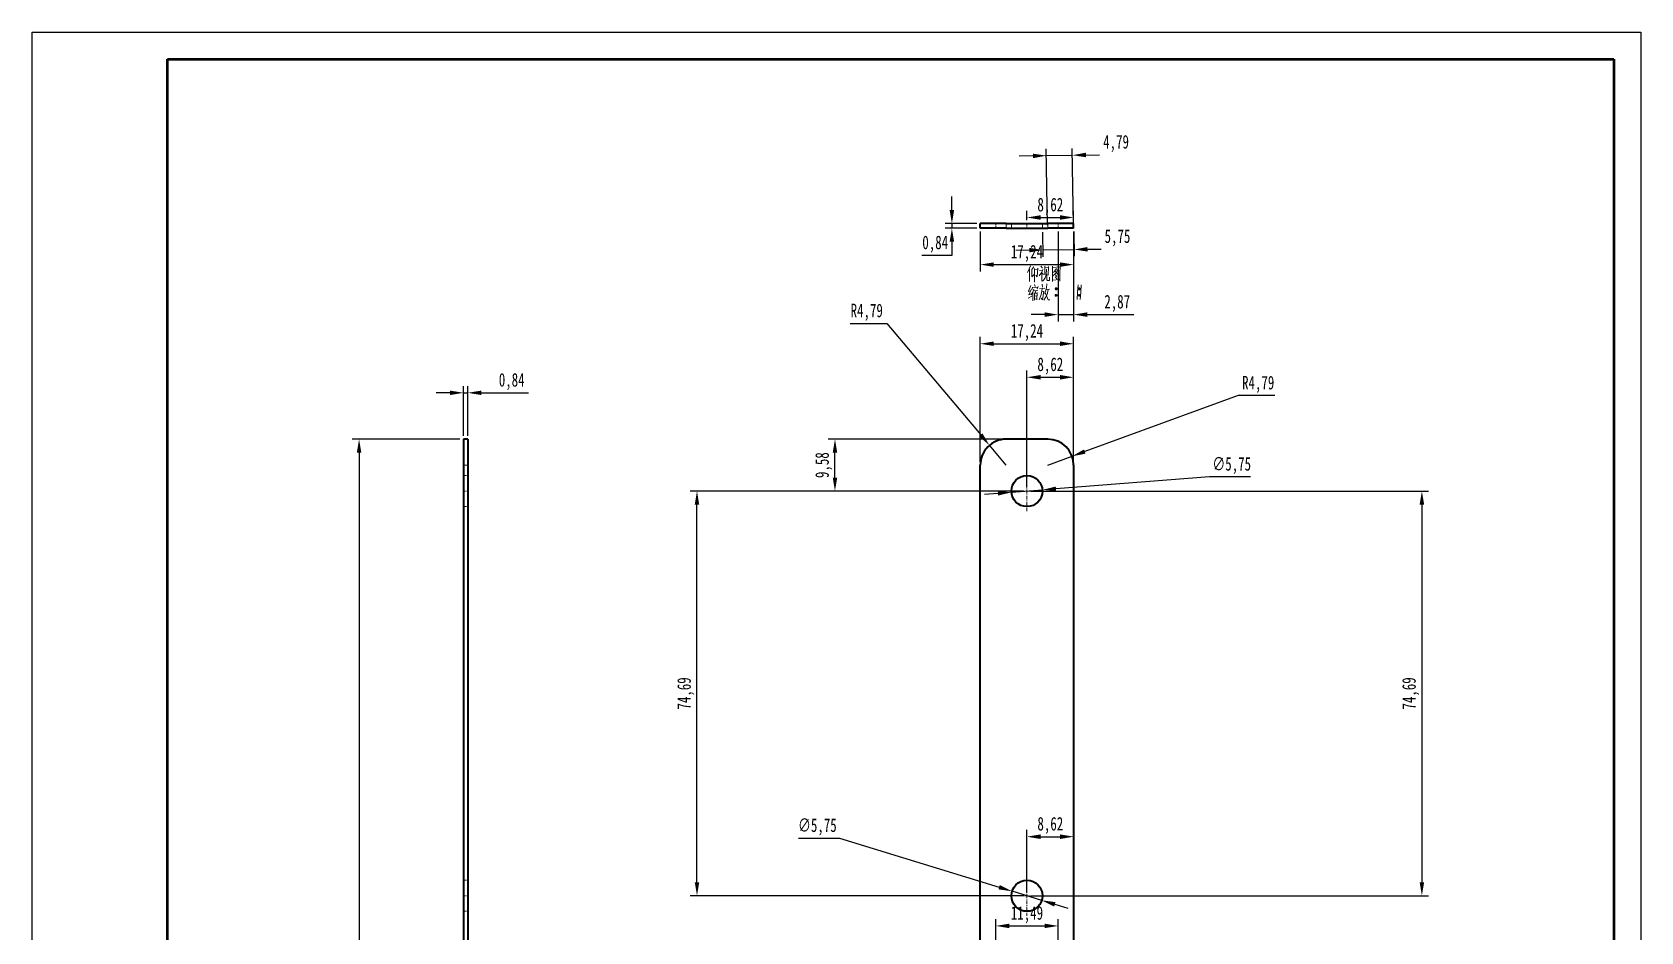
# Model space of a CAD drawing. Header units: millimetres. Extents: x 1050 to 2021, y 766 to 1186.
# Drawn here: x 1723.6 to 2020.6, y 1019.6 to 1185.6 of the extents above; entities that cross this region are included whole.
import ezdxf

# ---------------------------------------------------------------- set-up
doc = ezdxf.new("R2010")
doc.units = ezdxf.units.MM
doc.header["$LTSCALE"] = 0.3
for name, pattern in [('CENTER', [50.8, 31.75, -6.35, 6.35, -6.35]), ('DASHDOT', [18.5, 12, -3, 0.5, -3]), ('DASHED', [19.05, 12.7, -6.35])]:
    doc.linetypes.add(name, pattern=pattern)
for name, color, linetype, lineweight in [('尺寸线', 3, 'Continuous', 25), ('粗实线', 7, 'Continuous', 50), ('细点画线', 1, 'CENTER', 25), ('虚线', 2, 'DASHED', 25)]:
    doc.layers.add(name, color=color, linetype=linetype, lineweight=lineweight)
doc.styles.add('NUT Standard', font='simfang.ttf', dxfattribs={"width": 0.7, "height": 2.5})
doc.dimstyles.new('NUT Standard', dxfattribs={"dimtxt": 2.5, "dimasz": 2.5, "dimexe": 1.25, "dimexo": 0.625, "dimtad": 1, "dimtoh": 1, "dimtxsty": 'NUT Standard', "dimcen": 2.5, "dimadec": 0, "dimazin": 0, "dimtfac": 1, "dimtmove": 0, "dimatfit": 3, "dimfxl": 1, "dimarcsym": 0})

# ---------------------------------------------------------------- blocks, each defined once
blk = doc.blocks.new('*D6')
at = {"layer": 'Defpoints', "color": 0, "transparency": 16777216}
for p in [(1893.36, 1149.43), (1898.6, 1150.28), (1898.6, 1149.43)]:
    blk.add_point(p, dxfattribs=at)
at = {"layer": '尺寸线', "color": 0, "lineweight": -2, "transparency": 16777216}
for p, q in [((1893.36, 1152.78), (1893.36, 1155.28)), ((1897.98, 1150.28), (1892.11, 1150.28)), ((1897.98, 1149.43), (1892.11, 1149.43)), ((1893.36, 1150.28), (1893.36, 1149.43)), ((1893.36, 1146.93), (1893.36, 1144.43)), ((1893.36, 1144.43), (1887.82, 1144.43))]:
    blk.add_line(p, q, dxfattribs=at)
at = {"layer": '尺寸线', "color": 0, "transparency": 16777216}
for points in [[(1892.94, 1152.78), (1893.77, 1152.78), (1893.36, 1150.28)], [(1892.94, 1146.93), (1893.77, 1146.93), (1893.36, 1149.43)]]:
    blk.add_solid(points, dxfattribs=at)
at = {"layer": '尺寸线', "color": 0, "transparency": 16777216, "insert": (1890.28, 1146.5), "char_height": 2.5, "attachment_point": 5, "style": 'NUT Standard'}
blk.add_mtext('0,84', dxfattribs=at)
blk = doc.blocks.new('*D7')
at = {"layer": 'Defpoints', "color": 0, "transparency": 16777216}
for p in [(1907.22, 1150.28), (1915.84, 1151.42), (1915.84, 1150.28)]:
    blk.add_point(p, dxfattribs=at)
at = {"layer": '尺寸线', "color": 0, "lineweight": -2, "transparency": 16777216}
for p, q in [((1907.22, 1150.9), (1907.22, 1152.67)), ((1915.84, 1150.9), (1915.84, 1152.67)), ((1909.72, 1151.42), (1913.34, 1151.42))]:
    blk.add_line(p, q, dxfattribs=at)
at = {"layer": '尺寸线', "color": 0, "transparency": 16777216}
for points in [[(1909.72, 1151.83), (1909.72, 1151), (1907.22, 1151.42)], [(1913.34, 1151.83), (1913.34, 1151), (1915.84, 1151.42)]]:
    blk.add_solid(points, dxfattribs=at)
at = {"layer": '尺寸线', "color": 0, "transparency": 16777216, "insert": (1911.53, 1153.48), "char_height": 2.5, "attachment_point": 5, "style": 'NUT Standard'}
blk.add_mtext('8,62', dxfattribs=at)
blk = doc.blocks.new('*D8')
at = {"layer": 'Defpoints', "color": 0, "transparency": 16777216}
for p in [(1898.6, 1149.43), (1915.84, 1149.43), (1915.84, 1142.72)]:
    blk.add_point(p, dxfattribs=at)
at = {"layer": '尺寸线', "color": 0, "lineweight": -2, "transparency": 16777216}
for p, q in [((1898.6, 1148.81), (1898.6, 1141.47)), ((1915.84, 1148.81), (1915.84, 1141.47)), ((1901.1, 1142.72), (1913.34, 1142.72))]:
    blk.add_line(p, q, dxfattribs=at)
at = {"layer": '尺寸线', "color": 0, "transparency": 16777216}
for points in [[(1901.1, 1143.13), (1901.1, 1142.3), (1898.6, 1142.72)], [(1913.34, 1143.13), (1913.34, 1142.3), (1915.84, 1142.72)]]:
    blk.add_solid(points, dxfattribs=at)
at = {"layer": '尺寸线', "color": 0, "transparency": 16777216, "insert": (1907.22, 1144.78), "char_height": 2.5, "attachment_point": 5, "style": 'NUT Standard'}
blk.add_mtext('17,24', dxfattribs=at)
blk = doc.blocks.new('*D9')
at = {"layer": 'Defpoints', "color": 0, "transparency": 16777216}
for p in [(1915.84, 1149.43), (1910.09, 1149.35), (1915.9, 1145.51)]:
    blk.add_point(p, dxfattribs=at)
at = {"layer": '尺寸线', "color": 0, "lineweight": -2, "transparency": 16777216}
for p, q in [((1910.1, 1148.72), (1910.17, 1144.17)), ((1915.85, 1148.81), (1915.91, 1144.26)), ((1907.65, 1145.39), (1905.15, 1145.35)), ((1910.15, 1145.42), (1915.9, 1145.51)), ((1918.4, 1145.54), (1920.9, 1145.58))]:
    blk.add_line(p, q, dxfattribs=at)
at = {"layer": '尺寸线', "color": 0, "transparency": 16777216}
for points in [[(1907.64, 1145.8), (1907.66, 1144.97), (1910.15, 1145.42)], [(1918.39, 1145.96), (1918.4, 1145.13), (1915.9, 1145.51)]]:
    blk.add_solid(points, dxfattribs=at)
at = {"layer": '尺寸线', "color": 0, "transparency": 16777216, "insert": (1923.93, 1147.65), "char_height": 2.5, "attachment_point": 5, "style": 'NUT Standard'}
blk.add_mtext('5,75', dxfattribs=at)
blk = doc.blocks.new('*D10')
at = {"layer": 'Defpoints', "color": 0, "transparency": 16777216}
for p in [(1915.6, 1162.91), (1915.84, 1149.43), (1911.05, 1149.35)]:
    blk.add_point(p, dxfattribs=at)
at = {"layer": '尺寸线', "color": 0, "lineweight": -2, "transparency": 16777216}
for p, q in [((1908.31, 1162.78), (1905.81, 1162.74)), ((1911.04, 1149.97), (1910.79, 1164.08)), ((1910.81, 1162.83), (1915.6, 1162.91)), ((1915.83, 1150.06), (1915.58, 1164.16)), ((1918.1, 1162.95), (1920.6, 1163))]:
    blk.add_line(p, q, dxfattribs=at)
at = {"layer": '尺寸线', "color": 0, "transparency": 16777216}
for points in [[(1908.31, 1163.2), (1908.32, 1162.36), (1910.81, 1162.83)], [(1918.09, 1163.37), (1918.11, 1162.54), (1915.6, 1162.91)]]:
    blk.add_solid(points, dxfattribs=at)
at = {"layer": '尺寸线', "color": 0, "transparency": 16777216, "insert": (1923.67, 1165.07), "char_height": 2.5, "attachment_point": 5, "style": 'NUT Standard'}
blk.add_mtext('4,79', dxfattribs=at)
blk = doc.blocks.new('*D11')
at = {"layer": 'Defpoints', "color": 0, "transparency": 16777216}
for p in [(1912.97, 1149.43), (1915.84, 1149.43), (1915.84, 1133.49)]:
    blk.add_point(p, dxfattribs=at)
at = {"layer": '尺寸线', "color": 0, "lineweight": -2, "transparency": 16777216}
for p, q in [((1912.97, 1148.81), (1912.97, 1132.24)), ((1915.84, 1148.81), (1915.84, 1132.24)), ((1910.47, 1133.49), (1907.97, 1133.49)), ((1912.97, 1133.49), (1915.84, 1133.49)), ((1918.34, 1133.49), (1926.93, 1133.49))]:
    blk.add_line(p, q, dxfattribs=at)
at = {"layer": '尺寸线', "color": 0, "transparency": 16777216}
for points in [[(1910.47, 1133.91), (1910.47, 1133.07), (1912.97, 1133.49)], [(1918.34, 1133.91), (1918.34, 1133.07), (1915.84, 1133.49)]]:
    blk.add_solid(points, dxfattribs=at)
at = {"layer": '尺寸线', "color": 0, "transparency": 16777216, "insert": (1923.88, 1135.56), "char_height": 2.5, "attachment_point": 5, "style": 'NUT Standard'}
blk.add_mtext('2,87', dxfattribs=at)
blk = doc.blocks.new('*D12')
at = {"layer": 'Defpoints', "color": 0, "transparency": 16777216}
for p in [(1904.36, 1100.7), (1910.08, 1101.14)]:
    blk.add_point(p, dxfattribs=at)
at = {"layer": '尺寸线', "color": 0, "lineweight": -2, "transparency": 16777216}
for p, q in [((1940.95, 1103.53), (1912.58, 1101.34)), ((1948.46, 1103.53), (1940.95, 1103.53)), ((1901.86, 1100.5), (1899.37, 1100.31)), ((1904.36, 1100.7), (1910.08, 1101.14))]:
    blk.add_line(p, q, dxfattribs=at)
at = {"layer": '尺寸线', "color": 0, "transparency": 16777216}
for points in [[(1901.83, 1100.92), (1901.9, 1100.09), (1904.36, 1100.7)], [(1912.54, 1101.75), (1912.61, 1100.92), (1910.08, 1101.14)]]:
    blk.add_solid(points, dxfattribs=at)
at = {"layer": '尺寸线', "color": 0, "transparency": 16777216, "insert": (1945.02, 1105.62), "char_height": 2.5, "attachment_point": 5, "style": 'NUT Standard'}
blk.add_mtext('∅5,75', dxfattribs=at)
blk = doc.blocks.new('*D13')
at = {"layer": 'Defpoints', "color": 0, "transparency": 16777216}
for p in [(1904.47, 1027.07), (1909.97, 1025.38)]:
    blk.add_point(p, dxfattribs=at)
at = {"layer": '尺寸线', "color": 0, "lineweight": -2, "transparency": 16777216}
for p, q in [((1865.07, 1036.85), (1872.59, 1036.85)), ((1872.59, 1036.85), (1902.08, 1027.8)), ((1909.97, 1025.38), (1904.47, 1027.07)), ((1912.36, 1024.65), (1914.75, 1023.92))]:
    blk.add_line(p, q, dxfattribs=at)
at = {"layer": '尺寸线', "color": 0, "transparency": 16777216}
for points in [[(1902.21, 1028.2), (1901.96, 1027.4), (1904.47, 1027.07)], [(1912.48, 1025.05), (1912.23, 1024.25), (1909.97, 1025.38)]]:
    blk.add_solid(points, dxfattribs=at)
at = {"layer": '尺寸线', "color": 0, "transparency": 16777216, "insert": (1868.52, 1038.93), "char_height": 2.5, "attachment_point": 5, "style": 'NUT Standard'}
blk.add_mtext('∅5,75', dxfattribs=at)
blk = doc.blocks.new('*D14')
at = {"layer": 'Defpoints', "color": 0, "transparency": 16777216}
for p in [(1871.77, 1110.5), (1907.22, 1110.5), (1907.22, 1100.92)]:
    blk.add_point(p, dxfattribs=at)
at = {"layer": '尺寸线', "color": 0, "lineweight": -2, "transparency": 16777216}
for p, q in [((1906.6, 1110.5), (1870.52, 1110.5)), ((1871.77, 1103.42), (1871.77, 1108)), ((1906.6, 1100.92), (1870.52, 1100.92))]:
    blk.add_line(p, q, dxfattribs=at)
at = {"layer": '尺寸线', "color": 0, "transparency": 16777216}
for points in [[(1871.36, 1108), (1872.19, 1108), (1871.77, 1110.5)], [(1871.36, 1103.42), (1872.19, 1103.42), (1871.77, 1100.92)]]:
    blk.add_solid(points, dxfattribs=at)
at = {"layer": '尺寸线', "color": 0, "transparency": 16777216, "insert": (1869.71, 1105.71), "char_height": 2.5, "attachment_point": 5, "rotation": 90, "style": 'NUT Standard'}
blk.add_mtext('9,58', dxfattribs=at)
blk = doc.blocks.new('*D15')
at = {"layer": 'Defpoints', "color": 0, "transparency": 16777216}
for p in [(1915.84, 1121.93), (1907.22, 1100.92), (1915.84, 1100.92)]:
    blk.add_point(p, dxfattribs=at)
at = {"layer": '尺寸线', "color": 0, "lineweight": -2, "transparency": 16777216}
for p, q in [((1907.22, 1101.55), (1907.22, 1123.18)), ((1915.84, 1101.55), (1915.84, 1123.18)), ((1909.72, 1121.93), (1913.34, 1121.93))]:
    blk.add_line(p, q, dxfattribs=at)
at = {"layer": '尺寸线', "color": 0, "transparency": 16777216}
for points in [[(1909.72, 1122.34), (1909.72, 1121.51), (1907.22, 1121.93)], [(1913.34, 1122.34), (1913.34, 1121.51), (1915.84, 1121.93)]]:
    blk.add_solid(points, dxfattribs=at)
at = {"layer": '尺寸线', "color": 0, "transparency": 16777216, "insert": (1911.53, 1124), "char_height": 2.5, "attachment_point": 5, "style": 'NUT Standard'}
blk.add_mtext('8,62', dxfattribs=at)
blk = doc.blocks.new('*D16')
at = {"layer": 'Defpoints', "color": 0, "transparency": 16777216}
for p in [(1915.84, 1128.11), (1898.6, 1105.71), (1915.84, 1105.71)]:
    blk.add_point(p, dxfattribs=at)
at = {"layer": '尺寸线', "color": 0, "lineweight": -2, "transparency": 16777216}
for p, q in [((1898.6, 1106.33), (1898.6, 1129.36)), ((1915.84, 1106.33), (1915.84, 1129.36)), ((1901.1, 1128.11), (1913.34, 1128.11))]:
    blk.add_line(p, q, dxfattribs=at)
at = {"layer": '尺寸线', "color": 0, "transparency": 16777216}
for points in [[(1901.1, 1128.53), (1901.1, 1127.7), (1898.6, 1128.11)], [(1913.34, 1128.53), (1913.34, 1127.7), (1915.84, 1128.11)]]:
    blk.add_solid(points, dxfattribs=at)
at = {"layer": '尺寸线', "color": 0, "transparency": 16777216, "insert": (1907.22, 1130.18), "char_height": 2.5, "attachment_point": 5, "style": 'NUT Standard'}
blk.add_mtext('17,24', dxfattribs=at)
blk = doc.blocks.new('*D18')
at = {"layer": 'Defpoints', "color": 0, "transparency": 16777216}
for p in [(1915.84, 1037.13), (1907.22, 1026.23), (1915.84, 1026.23)]:
    blk.add_point(p, dxfattribs=at)
at = {"layer": '尺寸线', "color": 0, "lineweight": -2, "transparency": 16777216}
for p, q in [((1907.22, 1026.85), (1907.22, 1038.38)), ((1909.72, 1037.13), (1913.34, 1037.13)), ((1915.84, 1026.85), (1915.84, 1038.38))]:
    blk.add_line(p, q, dxfattribs=at)
at = {"layer": '尺寸线', "color": 0, "transparency": 16777216}
for points in [[(1909.72, 1037.55), (1909.72, 1036.71), (1907.22, 1037.13)], [(1913.34, 1037.55), (1913.34, 1036.71), (1915.84, 1037.13)]]:
    blk.add_solid(points, dxfattribs=at)
at = {"layer": '尺寸线', "color": 0, "transparency": 16777216, "insert": (1911.53, 1039.2), "char_height": 2.5, "attachment_point": 5, "style": 'NUT Standard'}
blk.add_mtext('8,62', dxfattribs=at)
blk = doc.blocks.new('*D19')
at = {"layer": 'Defpoints', "color": 0, "transparency": 16777216}
for p in [(1846.3, 1100.92), (1907.22, 1100.92), (1907.22, 1026.23)]:
    blk.add_point(p, dxfattribs=at)
at = {"layer": '尺寸线', "color": 0, "lineweight": -2, "transparency": 16777216}
for p, q in [((1906.6, 1100.92), (1845.05, 1100.92)), ((1846.3, 1028.73), (1846.3, 1098.42)), ((1906.6, 1026.23), (1845.05, 1026.23))]:
    blk.add_line(p, q, dxfattribs=at)
at = {"layer": '尺寸线', "color": 0, "transparency": 16777216}
for points in [[(1845.88, 1098.42), (1846.71, 1098.42), (1846.3, 1100.92)], [(1845.88, 1028.73), (1846.71, 1028.73), (1846.3, 1026.23)]]:
    blk.add_solid(points, dxfattribs=at)
at = {"layer": '尺寸线', "color": 0, "transparency": 16777216, "insert": (1844.23, 1063.57), "char_height": 2.5, "attachment_point": 5, "rotation": 90, "style": 'NUT Standard'}
blk.add_mtext('74,69', dxfattribs=at)
blk = doc.blocks.new('*D24')
at = {"layer": 'Defpoints', "color": 0, "transparency": 16777216}
for p in [(1912.97, 1020.66), (1901.47, 1013.78), (1912.97, 1013.78)]:
    blk.add_point(p, dxfattribs=at)
at = {"layer": '尺寸线', "color": 0, "lineweight": -2, "transparency": 16777216}
for p, q in [((1901.47, 1014.4), (1901.47, 1021.91)), ((1912.97, 1014.4), (1912.97, 1021.91)), ((1903.97, 1020.66), (1910.47, 1020.66))]:
    blk.add_line(p, q, dxfattribs=at)
at = {"layer": '尺寸线', "color": 0, "transparency": 16777216}
for points in [[(1903.97, 1021.08), (1903.97, 1020.25), (1901.47, 1020.66)], [(1910.47, 1021.08), (1910.47, 1020.25), (1912.97, 1020.66)]]:
    blk.add_solid(points, dxfattribs=at)
at = {"layer": '尺寸线', "color": 0, "transparency": 16777216, "insert": (1907.22, 1022.73), "char_height": 2.5, "attachment_point": 5, "style": 'NUT Standard'}
blk.add_mtext('11,49', dxfattribs=at)
blk = doc.blocks.new('*D35')
at = {"layer": 'Defpoints', "color": 0, "transparency": 16777216}
for p in [(1907.22, 1100.92), (1907.22, 1026.23), (1980.13, 1026.23)]:
    blk.add_point(p, dxfattribs=at)
at = {"layer": '尺寸线', "color": 0, "lineweight": -2, "transparency": 16777216}
for p, q in [((1907.85, 1100.92), (1981.38, 1100.92)), ((1980.13, 1098.42), (1980.13, 1028.73)), ((1907.85, 1026.23), (1981.38, 1026.23))]:
    blk.add_line(p, q, dxfattribs=at)
at = {"layer": '尺寸线', "color": 0, "transparency": 16777216}
for points in [[(1979.72, 1098.42), (1980.55, 1098.42), (1980.13, 1100.92)], [(1979.72, 1028.73), (1980.55, 1028.73), (1980.13, 1026.23)]]:
    blk.add_solid(points, dxfattribs=at)
at = {"layer": '尺寸线', "color": 0, "transparency": 16777216, "insert": (1978.07, 1063.57), "char_height": 2.5, "attachment_point": 5, "rotation": 90, "style": 'NUT Standard'}
blk.add_mtext('74,69', dxfattribs=at)
blk = doc.blocks.new('*D36')
at = {"layer": 'Defpoints', "color": 0, "transparency": 16777216}
for p in [(1804.01, 1119.06), (1803.17, 1110.5), (1804.01, 1110.5)]:
    blk.add_point(p, dxfattribs=at)
at = {"layer": '尺寸线', "color": 0, "lineweight": -2, "transparency": 16777216}
for p, q in [((1803.17, 1111.12), (1803.17, 1120.31)), ((1804.01, 1111.12), (1804.01, 1120.31)), ((1800.67, 1119.06), (1798.17, 1119.06)), ((1803.17, 1119.06), (1804.01, 1119.06)), ((1806.51, 1119.06), (1815.17, 1119.06))]:
    blk.add_line(p, q, dxfattribs=at)
at = {"layer": '尺寸线', "color": 0, "transparency": 16777216}
for points in [[(1800.67, 1119.47), (1800.67, 1118.64), (1803.17, 1119.06)], [(1806.51, 1119.47), (1806.51, 1118.64), (1804.01, 1119.06)]]:
    blk.add_solid(points, dxfattribs=at)
at = {"layer": '尺寸线', "color": 0, "transparency": 16777216, "insert": (1812.09, 1121.13), "char_height": 2.5, "attachment_point": 5, "style": 'NUT Standard'}
blk.add_mtext('0,84', dxfattribs=at)
blk = doc.blocks.new('*D37')
at = {"layer": 'Defpoints', "color": 0, "transparency": 16777216}
for p in [(1803.17, 1110.5), (1783.91, 855.32), (1803.17, 855.32)]:
    blk.add_point(p, dxfattribs=at)
at = {"layer": '尺寸线', "color": 0, "lineweight": -2, "transparency": 16777216}
for p, q in [((1802.54, 1110.5), (1782.66, 1110.5)), ((1783.91, 1108), (1783.91, 857.82)), ((1802.54, 855.32), (1782.66, 855.32))]:
    blk.add_line(p, q, dxfattribs=at)
at = {"layer": '尺寸线', "color": 0, "transparency": 16777216}
for points in [[(1783.5, 1108), (1784.33, 1108), (1783.91, 1110.5)], [(1783.5, 857.82), (1784.33, 857.82), (1783.91, 855.32)]]:
    blk.add_solid(points, dxfattribs=at)
at = {"layer": '尺寸线', "color": 0, "transparency": 16777216, "insert": (1781.84, 982.91), "char_height": 2.5, "attachment_point": 5, "rotation": 90, "style": 'NUT Standard'}
blk.add_mtext('255,17', dxfattribs=at)
blk = doc.blocks.new('*D45')
at = {"layer": 'Defpoints', "color": 0, "transparency": 16777216}
for p in [(1911.05, 1105.71), (1915.55, 1107.35)]:
    blk.add_point(p, dxfattribs=at)
at = {"layer": '尺寸线', "color": 0, "lineweight": -2, "transparency": 16777216}
for p, q in [((1946.19, 1118.55), (1917.9, 1108.21)), ((1953, 1118.55), (1946.19, 1118.55)), ((1911.05, 1105.71), (1915.55, 1107.35))]:
    blk.add_line(p, q, dxfattribs=at)
at = {"layer": '尺寸线', "color": 0, "transparency": 16777216}
blk.add_solid([(1917.75, 1108.6), (1918.04, 1107.82), (1915.55, 1107.35)], dxfattribs=at)
at = {"layer": '尺寸线', "color": 0, "transparency": 16777216, "insert": (1949.91, 1120.61), "char_height": 2.5, "attachment_point": 5, "style": 'NUT Standard'}
blk.add_mtext('R4,79', dxfattribs=at)
blk = doc.blocks.new('*D46')
at = {"layer": 'Defpoints', "color": 0, "transparency": 16777216}
for p in [(1900.3, 1109.37), (1903.39, 1105.71)]:
    blk.add_point(p, dxfattribs=at)
at = {"layer": '尺寸线', "color": 0, "lineweight": -2, "transparency": 16777216}
for p, q in [((1874.55, 1131.86), (1881.35, 1131.86)), ((1881.35, 1131.86), (1898.69, 1111.28)), ((1903.39, 1105.71), (1900.3, 1109.37))]:
    blk.add_line(p, q, dxfattribs=at)
at = {"layer": '尺寸线', "color": 0, "transparency": 16777216}
blk.add_solid([(1899.01, 1111.55), (1898.38, 1111.01), (1900.3, 1109.37)], dxfattribs=at)
at = {"layer": '尺寸线', "color": 0, "transparency": 16777216, "insert": (1877.64, 1133.93), "char_height": 2.5, "attachment_point": 5, "style": 'NUT Standard'}
blk.add_mtext('R4,79', dxfattribs=at)

msp = doc.modelspace()

# ---------------------------------------------------------------- linework, layer by layer
for p, q in [((1723.555, 765.619), (1723.555, 1185.619)), ((1723.555, 1185.619), (2020.555, 1185.619)), ((2020.555, 1185.619), (2020.555, 765.619))]:
    msp.add_line(p, q)
at = {"color": 7, "lineweight": 35}
for p, q in [((1898.602, 1149.433), (1898.602, 1150.277)), ((1903.39, 1150.277), (1898.602, 1150.277)), ((1903.39, 1149.433), (1898.602, 1149.433)), ((1903.39, 1150.277), (1911.051, 1150.277)), ((1903.39, 1149.433), (1911.051, 1149.433)), ((1915.839, 1150.277), (1911.051, 1150.277)), ((1915.839, 1149.433), (1911.051, 1149.433)), ((1915.839, 1149.433), (1915.839, 1150.277)), ((1804.013, 1110.496), (1803.169, 1110.496)), ((1803.169, 1110.496), (1803.169, 1105.708)), ((1804.013, 1110.496), (1804.013, 1105.708)), ((1911.051, 1110.496), (1903.39, 1110.496)), ((1803.169, 1105.708), (1803.169, 860.109)), ((1804.013, 1105.708), (1804.013, 860.109)), ((1898.602, 860.109), (1898.602, 1105.708)), ((1915.839, 1105.708), (1915.839, 860.109))]:
    msp.add_line(p, q, dxfattribs=at)
at = {"color": 7, "linetype": 'DASHDOT', "lineweight": 13, "ltscale": 0.02646}
for p, q in [((1903.39, 1149.348), (1903.39, 1150.362)), ((1904.347, 1149.348), (1904.347, 1150.362)), ((1910.093, 1149.348), (1910.093, 1150.362)), ((1911.051, 1149.348), (1911.051, 1150.362))]:
    msp.add_line(p, q, dxfattribs=at)
at = {"color": 7, "linetype": 'DASHED', "lineweight": 13, "ltscale": 0.02205}
for p, q in [((1903.39, 1149.433), (1903.39, 1150.277)), ((1904.347, 1149.433), (1904.347, 1150.277)), ((1904.347, 1149.433), (1904.347, 1150.277)), ((1904.347, 1149.433), (1904.347, 1150.277)), ((1904.347, 1149.433), (1904.347, 1150.277)), ((1904.347, 1149.433), (1904.347, 1150.277)), ((1910.093, 1149.433), (1910.093, 1150.277)), ((1910.093, 1149.433), (1910.093, 1150.277)), ((1910.093, 1149.433), (1910.093, 1150.277)), ((1910.093, 1149.433), (1910.093, 1150.277)), ((1910.093, 1149.433), (1910.093, 1150.277)), ((1911.051, 1149.433), (1911.051, 1150.277)), ((1804.013, 1105.708), (1803.169, 1105.708)), ((1804.013, 1103.793), (1803.169, 1103.793)), ((1804.013, 1098.047), (1803.169, 1098.047)), ((1804.013, 1029.099), (1803.169, 1029.099)), ((1804.013, 1023.354), (1803.169, 1023.354))]:
    msp.add_line(p, q, dxfattribs=at)
at = {"color": 7, "linetype": 'DASHDOT', "lineweight": 13, "ltscale": 0.026476}
for p, q in [((1804.098, 1105.708), (1803.084, 1105.708)), ((1804.098, 1100.92), (1803.084, 1100.92)), ((1804.098, 1026.227), (1803.084, 1026.227))]:
    msp.add_line(p, q, dxfattribs=at)
at = {"color": 7, "lineweight": 13}
msp.add_line((1804.013, 1105.708), (1803.169, 1105.708), dxfattribs=at)
for points in [[(1907.89, 1142.495), (1907.321, 1141.255)], [(1907.689, 1139.579), (1907.689, 1140.752), (1907.689, 1141.958)], [(1908.091, 1141.824), (1908.494, 1142.327)], [(1908.091, 1141.958), (1908.091, 1140.45)], [(1908.091, 1140.45), (1908.594, 1140.953)], [(1908.628, 1141.992), (1908.628, 1140.752), (1908.628, 1139.478)], [(1908.628, 1141.791), (1909.131, 1141.858)], [(1909.097, 1140.45), (1908.829, 1140.785)], [(1909.097, 1140.45), (1909.198, 1142.093)], [(1910.136, 1141.824), (1909.968, 1141.355), (1909.499, 1140.651)], [(1909.533, 1141.623), (1910.069, 1141.69)], [(1909.801, 1142.461), (1910.069, 1142.059)], [(1909.968, 1141.355), (1909.968, 1139.646)], [(1909.968, 1141.188), (1910.27, 1140.886)], [(1910.538, 1142.428), (1910.538, 1140.819)], [(1911.175, 1142.26), (1910.538, 1142.193)], [(1910.739, 1140.852), (1910.572, 1140.249)], [(1910.84, 1141.858), (1910.739, 1140.852)], [(1910.873, 1139.914), (1910.873, 1140.953)], [(1911.108, 1140.752), (1911.175, 1142.361)], [(1911.912, 1142.461), (1911.912, 1141.054), (1911.912, 1139.612)], [(1911.912, 1142.428), (1911.912, 1141.087), (1911.912, 1139.746)], [(1913.32, 1142.294), (1911.912, 1142.16)], [(1911.979, 1140.618), (1912.449, 1141.02)], [(1912.65, 1142.026), (1912.113, 1141.255)], [(1912.415, 1141.489), (1913.085, 1140.785)], [(1912.449, 1141.69), (1912.884, 1141.757)], [(1912.449, 1141.02), (1912.65, 1141.288)], [(1912.516, 1140.819), (1912.75, 1140.551)], [(1912.65, 1141.288), (1912.985, 1141.891)], [(1913.085, 1140.785), (1913.253, 1140.819)], [(1913.287, 1139.78), (1913.287, 1141.087), (1913.32, 1142.428)], [(1907.857, 1137.903), (1907.455, 1137.769)], [(1907.924, 1138.875), (1907.488, 1137.836)], [(1907.991, 1138.138), (1907.555, 1137.166)], [(1908.293, 1137.635), (1907.991, 1137.166)], [(1908.226, 1138.573), (1908.125, 1138.037)], [(1908.226, 1138.439), (1909.231, 1138.573)], [(1908.46, 1138.171), (1908.293, 1137.635)], [(1908.326, 1137.702), (1908.326, 1136.06)], [(1908.527, 1137.903), (1909.198, 1138.004)], [(1908.594, 1139.043), (1908.762, 1138.674)], [(1908.829, 1137.937), (1908.762, 1137.4)], [(1909.131, 1137.568), (1909.063, 1136.227)], [(1909.265, 1138.674), (1909.131, 1138.238)], [(1910.002, 1138.305), (1909.901, 1137.434), (1909.801, 1137.032), (1909.499, 1136.194)], [(1909.533, 1138.238), (1910.538, 1138.372)], [(1910.304, 1137.836), (1910.203, 1137.032), (1910.069, 1136.227), (1909.868, 1136.495)], [(1909.935, 1137.668), (1910.304, 1137.735)], [(1910.002, 1139.11), (1910.103, 1138.573)], [(1910.069, 1139.646), (1910.337, 1139.914)], [(1910.337, 1139.914), (1910.572, 1140.249)], [(1910.672, 1137.836), (1910.505, 1137.3)], [(1910.605, 1137.601), (1911.141, 1136.227)], [(1910.806, 1138.439), (1910.672, 1137.836)], [(1910.739, 1138.071), (1911.41, 1138.205)], [(1910.873, 1139.143), (1910.806, 1138.439)], [(1911.007, 1139.813), (1910.873, 1139.914)], [(1911.141, 1138.138), (1910.94, 1137.233)], [(1911.41, 1139.813), (1911.007, 1139.813)], [(1911.41, 1140.417), (1911.41, 1139.813)], [(1911.912, 1139.847), (1913.22, 1139.947)], [(1912.415, 1140.45), (1912.75, 1140.082)], [(1912.415, 1138.272), (1912.784, 1138.272)], [(1912.449, 1138.372), (1912.75, 1138.372)], [(1912.449, 1138.138), (1912.75, 1138.138)], [(1913.287, 1139.679), (1913.287, 1139.78), (1913.22, 1139.947)], [(1916.672, 1138.976), (1916.571, 1137.635), (1916.471, 1136.294)], [(1916.672, 1138.272), (1917.04, 1138.272)], [(1916.705, 1138.372), (1917.007, 1138.372)], [(1916.705, 1138.138), (1917.007, 1138.138)], [(1917.241, 1138.976), (1917.141, 1137.635), (1917.04, 1136.294)], [(1907.421, 1136.529), (1908.091, 1136.897)], [(1907.522, 1137.166), (1908.025, 1137.333)], [(1908.594, 1137.501), (1908.628, 1136.16)], [(1908.594, 1137.4), (1909.097, 1137.467)], [(1908.628, 1136.864), (1908.996, 1136.931)], [(1909.063, 1136.395), (1908.661, 1136.328)], [(1910.672, 1136.629), (1910.304, 1136.127)], [(1910.94, 1137.233), (1910.672, 1136.629)], [(1911.141, 1136.227), (1911.443, 1136.227)], [(1912.415, 1137.065), (1912.784, 1137.065)], [(1912.449, 1137.166), (1912.75, 1137.166)], [(1912.449, 1136.931), (1912.75, 1136.931)], [(1916.672, 1137.065), (1917.04, 1137.065)], [(1916.705, 1137.166), (1917.007, 1137.166)], [(1916.705, 1136.931), (1917.007, 1136.931)]]:
    msp.add_lwpolyline(points, dxfattribs=at)
for points in [[(1912.516, 1138.071), (1912.683, 1138.071), (1912.784, 1138.171), (1912.784, 1138.339), (1912.683, 1138.439), (1912.516, 1138.439), (1912.415, 1138.339), (1912.415, 1138.171)], [(1916.772, 1138.071), (1916.94, 1138.071), (1917.04, 1138.171), (1917.04, 1138.339), (1916.94, 1138.439), (1916.772, 1138.439), (1916.672, 1138.339), (1916.672, 1138.171)], [(1912.516, 1136.864), (1912.683, 1136.864), (1912.784, 1136.965), (1912.784, 1137.132), (1912.683, 1137.233), (1912.516, 1137.233), (1912.415, 1137.132), (1912.415, 1136.965)], [(1916.772, 1136.864), (1916.94, 1136.864), (1917.04, 1136.965), (1917.04, 1137.132), (1916.94, 1137.233), (1916.772, 1137.233), (1916.672, 1137.132), (1916.672, 1136.965)]]:
    msp.add_lwpolyline(points, close=True, dxfattribs=at)
at = {"color": 7, "lineweight": 35}
for centre in [(1907.22, 1100.92), (1907.22, 1026.227)]:
    msp.add_circle(centre, 2.873, dxfattribs=at)
for centre, start, end in [((1903.39, 1105.708), 90, 180.00001), ((1911.051, 1105.708), 0, 90)]:
    msp.add_arc(centre, 4.788, start, end, dxfattribs=at)
at = {"layer": '粗实线'}
for p, q in [((1748.555, 770.619), (1748.555, 1180.619)), ((1748.555, 1180.619), (2015.555, 1180.619)), ((2015.555, 1180.619), (2015.555, 770.619))]:
    msp.add_line(p, q, dxfattribs=at)
at = {"layer": '细点画线', "color": 1, "linetype": 'DASHDOT', "lineweight": 13, "ltscale": 0.02646}
msp.add_line((1907.22, 1149.348), (1907.22, 1150.362), dxfattribs=at)
at = {"layer": '细点画线', "linetype": 'DASHDOT', "lineweight": 13, "ltscale": 0.195}
for p, q in [((1907.22, 1104.655), (1907.22, 1097.185)), ((1907.22, 1029.961), (1907.22, 1022.492))]:
    msp.add_line(p, q, dxfattribs=at)
at = {"layer": '细点画线', "linetype": 'DASHDOT', "lineweight": 13, "ltscale": 0.195001}
for p, q in [((1910.955, 1100.92), (1903.485, 1100.92)), ((1910.955, 1026.227), (1903.485, 1026.227))]:
    msp.add_line(p, q, dxfattribs=at)
at = {"layer": '虚线', "linetype": 'DASHED', "lineweight": 13, "ltscale": 0.02205}
for p, q in [((1901.474, 1149.433), (1901.474, 1150.277)), ((1912.966, 1149.433), (1912.966, 1150.277))]:
    msp.add_line(p, q, dxfattribs=at)
at = {"layer": '虚线', "color": 7, "lineweight": 13}
for p, q in [((1903.39, 1149.433), (1903.39, 1150.277)), ((1911.051, 1149.433), (1911.051, 1150.277))]:
    msp.add_line(p, q, dxfattribs=at)
at = {"layer": '虚线', "color": 7, "linetype": 'DASHED', "lineweight": 13, "ltscale": 0.02205}
for p, q in [((1904.347, 1149.433), (1904.347, 1150.277)), ((1910.093, 1149.433), (1910.093, 1150.277))]:
    msp.add_line(p, q, dxfattribs=at)

# ---------------------------------------------------------------- dimensions: what is measured, and where the dimension line sits
at = {"layer": '尺寸线'}
for p1, distance, picture, middle in [((1911.051, 1149.348), 13.479, '*D10', (1923.67, 1165.066)), ((1910.093, 1149.348), -3.926, '*D9', (1923.926, 1147.648))]:
    dim = msp.add_aligned_dim(p1=p1, p2=(1915.839, 1149.433), distance=distance, dimstyle='NUT Standard', dxfattribs=at)
    dim.commit()
    dim.dimension.update_dxf_attribs({"geometry": picture, "text_midpoint": middle})
dim = msp.add_linear_dim(base=(1893.357, 1149.433), p1=(1898.602, 1150.277), p2=(1898.602, 1149.433), angle=90, dimstyle='NUT Standard', dxfattribs=at)
dim.commit()
dim.dimension.update_dxf_attribs({"geometry": '*D6', "text_midpoint": (1890.277, 1146.5)})
for base, p1, p2, picture, middle in [((1915.839, 1151.417), (1907.22, 1150.277), (1915.839, 1150.277), '*D7', (1911.529, 1153.485)), ((1915.839, 1142.715), (1898.602, 1149.433), (1915.839, 1149.433), '*D8', (1907.22, 1144.783)), ((1915.839, 1133.49), (1912.966, 1149.433), (1915.839, 1149.433), '*D11', (1923.884, 1135.558))]:
    dim = msp.add_linear_dim(base=base, p1=p1, p2=p2, dimstyle='NUT Standard', dxfattribs=at)
    dim.commit()
    dim.dimension.update_dxf_attribs({"geometry": picture, "text_midpoint": middle})
at = {"layer": '尺寸线', "color": 3}
for center, mpoint, picture, middle in [((1903.39, 1105.708), (1900.305, 1109.37), '*D46', (1877.639, 1131.863)), ((1911.051, 1105.708), (1915.548, 1107.351), '*D45', (1949.908, 1118.546))]:
    dim = msp.add_radius_dim(center=center, mpoint=mpoint, dimstyle='NUT Standard', dxfattribs=at)
    dim.commit()
    dim.dimension.update_dxf_attribs({"geometry": picture, "text_midpoint": middle, "dimtype": 164})
for base, p1, p2, angle, picture, middle in [((1915.839, 1128.113), (1898.602, 1105.708), (1915.839, 1105.708), 180, '*D16', (1907.22, 1130.181)), ((1783.9127, 855.3215), (1803.1685, 1110.4961), (1803.1685, 855.3215), 270, '*D37', (1781.8448, 982.9088)), ((1871.774, 1110.496), (1907.22, 1100.92), (1907.22, 1110.496), 90, '*D14', (1869.706, 1105.708)), ((1846.296, 1100.92), (1907.22, 1026.227), (1907.22, 1100.92), 90, '*D19', (1844.228, 1063.573)), ((1980.134, 1026.227), (1907.22, 1100.92), (1907.22, 1026.227), 90, '*D35', (1978.066, 1063.573))]:
    dim = msp.add_linear_dim(base=base, p1=p1, p2=p2, angle=angle, dimstyle='NUT Standard', dxfattribs=at)
    dim.commit()
    dim.dimension.update_dxf_attribs({"geometry": picture, "text_midpoint": middle})
for base, p1, p2, picture, middle in [((1915.839, 1121.928), (1907.22, 1100.92), (1915.839, 1100.92), '*D15', (1911.529, 1123.996)), ((1804.013, 1119.057), (1803.169, 1110.496), (1804.013, 1110.496), '*D36', (1812.093, 1121.125)), ((1915.839, 1037.13), (1907.22, 1026.227), (1915.839, 1026.227), '*D18', (1911.529, 1039.198)), ((1912.966, 1020.662), (1901.474, 1013.778), (1912.966, 1013.778), '*D24', (1907.22, 1022.73))]:
    dim = msp.add_linear_dim(base=base, p1=p1, p2=p2, dimstyle='NUT Standard', dxfattribs=at)
    dim.commit()
    dim.dimension.update_dxf_attribs({"geometry": picture, "text_midpoint": middle})
at = {"layer": '尺寸线'}
for p1, p2, picture, middle in [((1904.356, 1100.698), (1910.084, 1101.142), '*D12', (1940.947, 1103.535)), ((1909.967, 1025.384), (1904.474, 1027.069), '*D13', (1868.515, 1036.851))]:
    dim = msp.add_diameter_dim_2p(p1=p1, p2=p2, dimstyle='NUT Standard', dxfattribs=at)
    dim.commit()
    dim.dimension.update_dxf_attribs({"geometry": picture, "text_midpoint": middle, "dimtype": 163})

doc.saveas('drawing.dxf')
